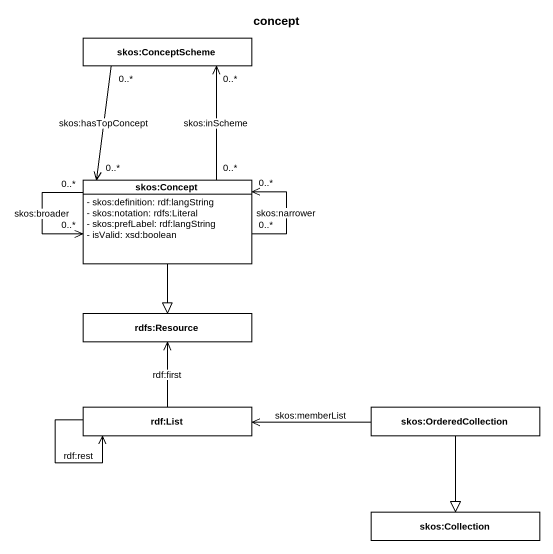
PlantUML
@startuml
title concept
hide circle
hide empty members
skinparam classAttributeIconSize 0
class "skos:ConceptScheme" as skos_ConceptScheme #FFFFFF
class "skos:Concept" as skos_Concept #FFFFFF {
  - skos:definition: rdf:langString
  - skos:notation: rdfs:Literal
  - skos:prefLabel: rdf:langString
  - isValid: xsd:boolean
}
class "rdfs:Resource" as rdfs_Resource #FFFFFF
class "rdf:List" as rdf_List #FFFFFF
class "skos:OrderedCollection" as skos_OrderedCollection #FFFFFF
class "skos:Collection" as skos_Collection #FFFFFF
skos_ConceptScheme "0..*" --> "0..*" skos_Concept : skos:hasTopConcept
skos_Concept "0..*" -up-> "0..*" skos_ConceptScheme : skos:inScheme
skos_Concept "0..*" --> "0..*" skos_Concept : skos:broader
skos_Concept "0..*" --> "0..*" skos_Concept : skos:narrower
skos_Concept --|> rdfs_Resource
rdf_List -up-> rdfs_Resource : rdf:first
rdf_List --> rdf_List : rdf:rest
skos_OrderedCollection -left-> rdf_List : skos:memberList
skos_OrderedCollection --|> skos_Collection
@enduml
